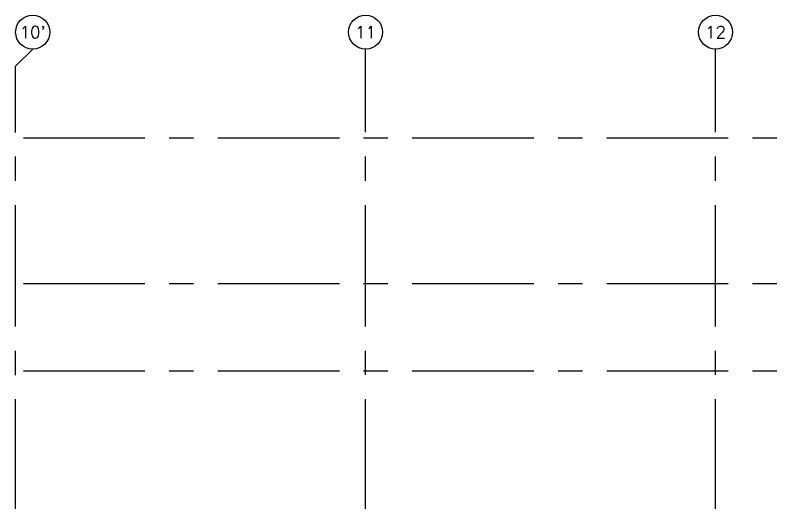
# Model space of a CAD drawing. Extents: x 417866200 to 417866302, y 43498034 to 43498122.
# Drawn here: x 417866252.41 to 417866268.02, y 43498101.94 to 43498111.99 of the extents above; entities that cross this region are included whole.
import ezdxf
from ezdxf.enums import TextEntityAlignment as Align

# ---------------------------------------------------------------- set-up
doc = ezdxf.new("R2010")
doc.units = 0
doc.header["$MEASUREMENT"] = 0
doc.linetypes.add('CENTERX2', pattern=[4, 2.5, -0.5, 0.5, -0.5])
for name, color, linetype in [('AX', 9, 'CONTINUOUS'), ('AX-CR', 2, 'CONTINUOUS'), ('AX-TXT', 6, 'CONTINUOUS'), ('AXES', 11, 'CENTERX2')]:
    doc.layers.add(name, color=color, linetype=linetype)
doc.styles.add('ROMANS', font='ROMANS.shx', dxfattribs={"width": 0.6})

# ---------------------------------------------------------------- blocks, each defined once
blk = doc.blocks.new('AXU')
at = {"layer": 'AX-CR'}
blk.add_circle((0, 350), 350, dxfattribs=at)
at = {"layer": 'AX-TXT', "style": 'ROMANS'}
blk.add_attdef('AX', text='', height=250, dxfattribs=at).set_placement((0, 350), align=Align.MIDDLE)

msp = doc.modelspace()

# ---------------------------------------------------------------- linework, layer by layer
at = {"layer": 'AXES'}
for p, q in [((417866252.424, 43498110.935), (417866252.774, 43498111.285)), ((417866259.624, 43498033.573), (417866259.624, 43498111.285)), ((417866266.824, 43498033.573), (417866266.824, 43498111.285)), ((417866252.424, 43498033.571), (417866252.424, 43498110.933)), ((417866200.584, 43498109.457), (417866268.624, 43498109.457)), ((417866200.584, 43498106.457), (417866268.624, 43498106.457)), ((417866200.584, 43498104.657), (417866268.624, 43498104.657))]:
    msp.add_line(p, q, dxfattribs=at)

# ---------------------------------------------------------------- block references
at = {"layer": 'AX', "xscale": 0.0009999871253967285, "yscale": 0.001000002026557922, "zscale": 0.001}
for p, values in [((417866252.774, 43498111.285), {'AX': "10'"}), ((417866259.624, 43498111.285), {'AX': '11'}), ((417866266.824, 43498111.285), {'AX': '12'}), ((417866266.824, 43498111.285), {'AX': '12'})]:
    msp.add_blockref('AXU', p, dxfattribs=at).add_auto_attribs(values)
at = {"layer": 'AXES', "xscale": 0.0009999871253967285, "yscale": 0.001000002026557922, "zscale": 0.001}
msp.add_blockref('AXU', (417866266.824, 43498111.285), dxfattribs=at).add_auto_attribs({'AX': '12'})
msp.add_blockref('AXU', (417866266.824, 43498111.285), dxfattribs=at).add_auto_attribs({'AX': '12'})

doc.saveas('drawing.dxf')
